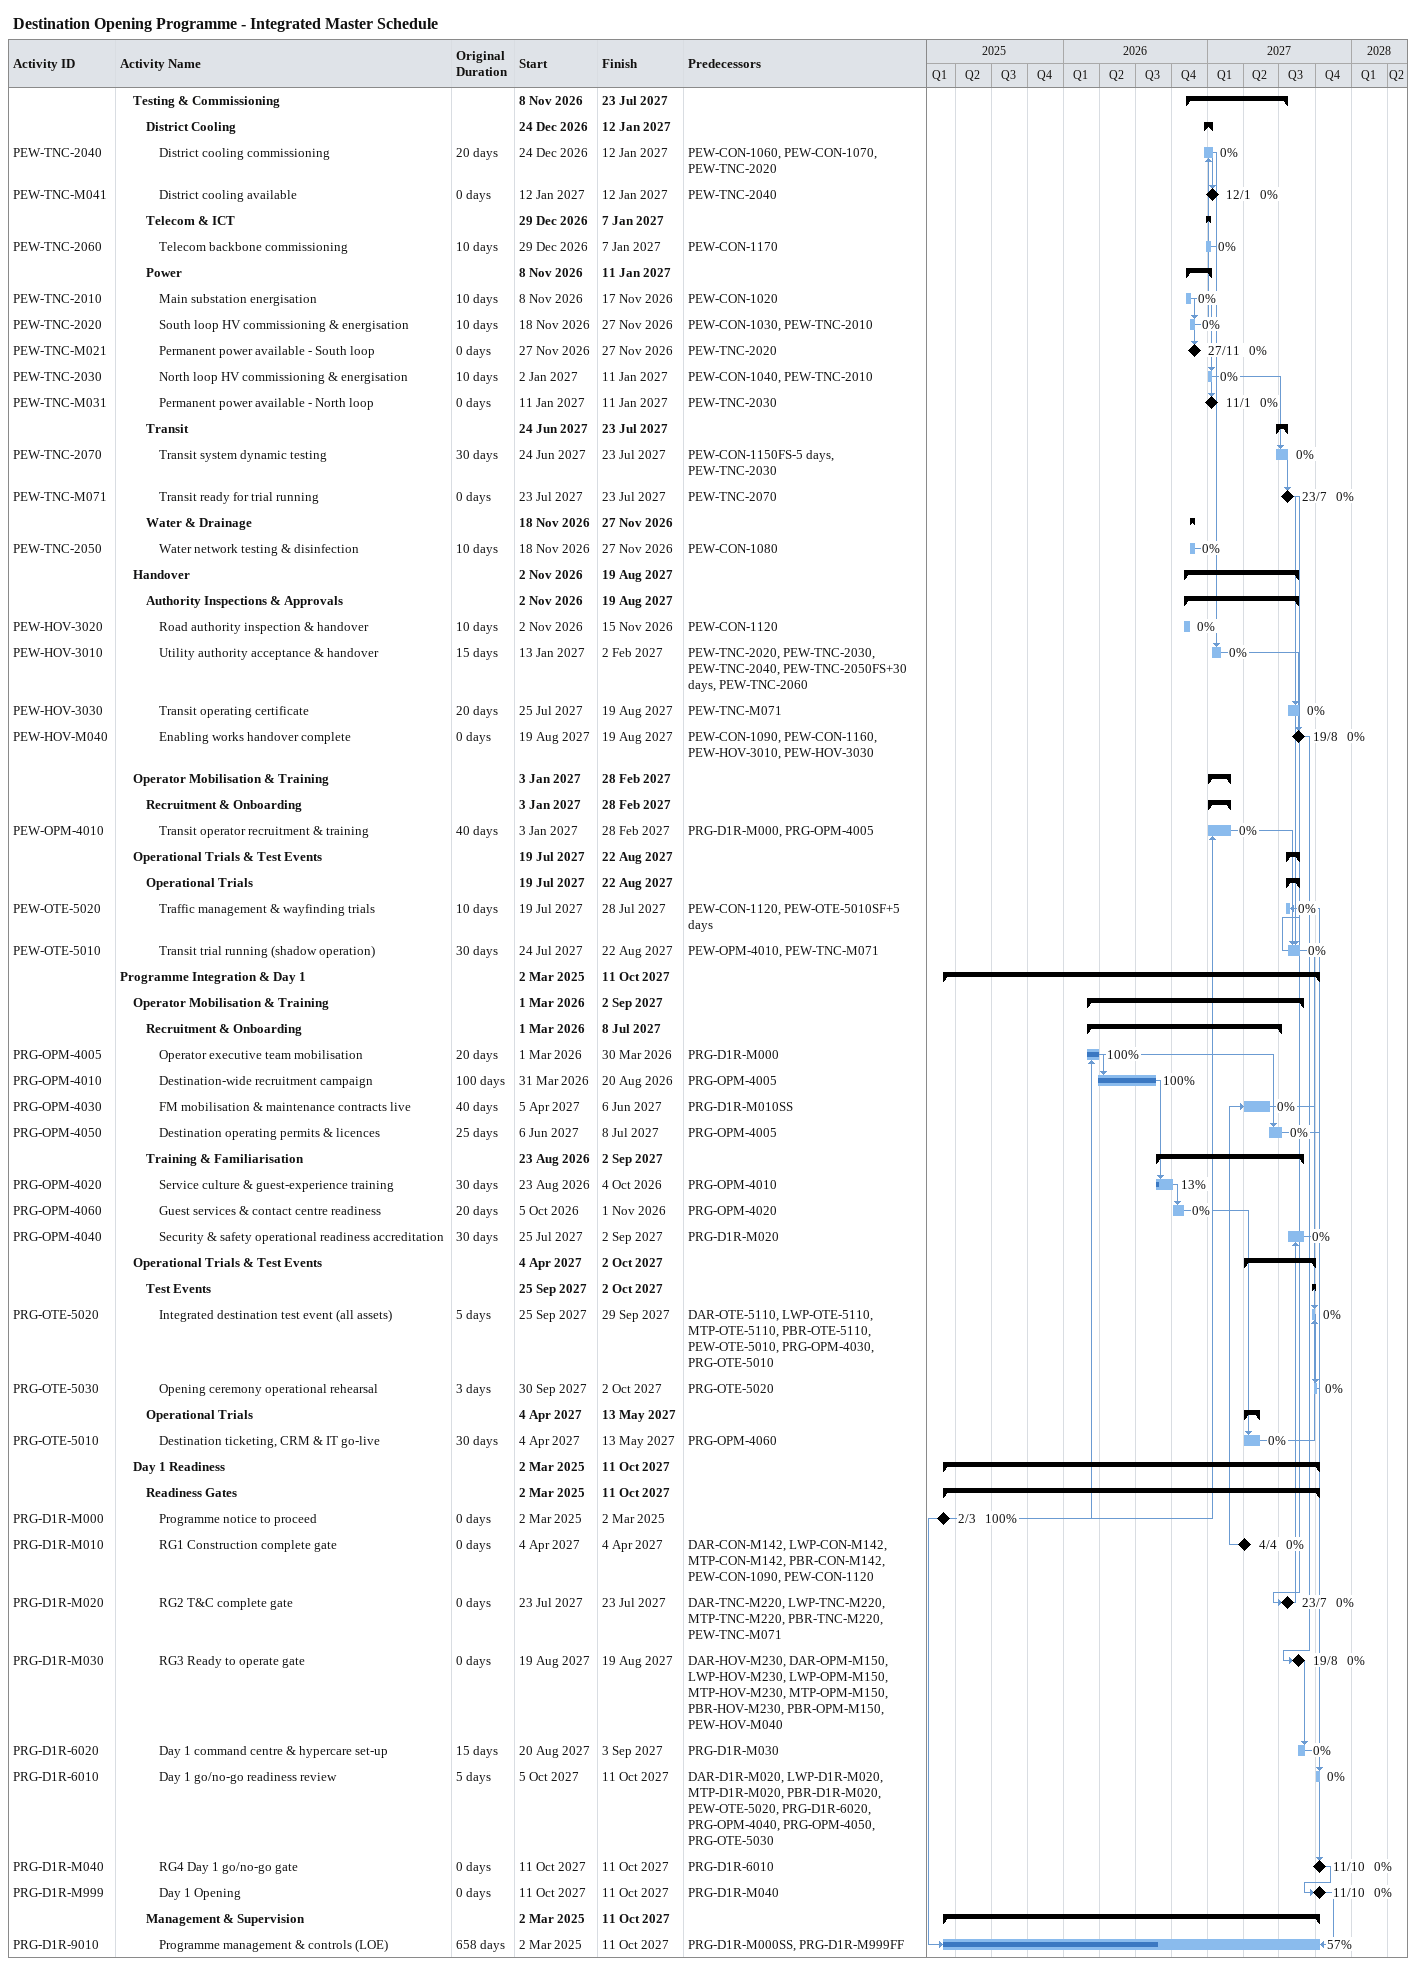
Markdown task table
Destination Opening Programme - Integrated Master Schedule

| ID | Level | Task | Original duration | Start | Finish | Predecessors | % complete |
|---|---|---|---|---|---|---|---|
|  | 2 | **Testing & Commissioning** |  | 2026-11-08 | 2027-07-23 |  |  |
|  | 3 | **District Cooling** |  | 2026-12-24 | 2027-01-12 |  |  |
| PEW-TNC-2040 | 4 | District cooling commissioning | 20d | 2026-12-24 | 2027-01-12 | PEW-CON-1060, PEW-CON-1070, PEW-TNC-2020 | 0 |
| PEW-TNC-M041 | 4 | District cooling available | 0d | 2027-01-12 | 2027-01-12 | PEW-TNC-2040 | 0 |
|  | 3 | **Telecom & ICT** |  | 2026-12-29 | 2027-01-07 |  |  |
| PEW-TNC-2060 | 4 | Telecom backbone commissioning | 10d | 2026-12-29 | 2027-01-07 | PEW-CON-1170 | 0 |
|  | 3 | **Power** |  | 2026-11-08 | 2027-01-11 |  |  |
| PEW-TNC-2010 | 4 | Main substation energisation | 10d | 2026-11-08 | 2026-11-17 | PEW-CON-1020 | 0 |
| PEW-TNC-2020 | 4 | South loop HV commissioning & energisation | 10d | 2026-11-18 | 2026-11-27 | PEW-CON-1030, PEW-TNC-2010 | 0 |
| PEW-TNC-M021 | 4 | Permanent power available - South loop | 0d | 2026-11-27 | 2026-11-27 | PEW-TNC-2020 | 0 |
| PEW-TNC-2030 | 4 | North loop HV commissioning & energisation | 10d | 2027-01-02 | 2027-01-11 | PEW-CON-1040, PEW-TNC-2010 | 0 |
| PEW-TNC-M031 | 4 | Permanent power available - North loop | 0d | 2027-01-11 | 2027-01-11 | PEW-TNC-2030 | 0 |
|  | 3 | **Transit** |  | 2027-06-24 | 2027-07-23 |  |  |
| PEW-TNC-2070 | 4 | Transit system dynamic testing | 30d | 2027-06-24 | 2027-07-23 | PEW-CON-1150FS-5d, PEW-TNC-2030 | 0 |
| PEW-TNC-M071 | 4 | Transit ready for trial running | 0d | 2027-07-23 | 2027-07-23 | PEW-TNC-2070 | 0 |
|  | 3 | **Water & Drainage** |  | 2026-11-18 | 2026-11-27 |  |  |
| PEW-TNC-2050 | 4 | Water network testing & disinfection | 10d | 2026-11-18 | 2026-11-27 | PEW-CON-1080 | 0 |
|  | 2 | **Handover** |  | 2026-11-02 | 2027-08-19 |  |  |
|  | 3 | **Authority Inspections & Approvals** |  | 2026-11-02 | 2027-08-19 |  |  |
| PEW-HOV-3020 | 4 | Road authority inspection & handover | 10d | 2026-11-02 | 2026-11-15 | PEW-CON-1120 | 0 |
| PEW-HOV-3010 | 4 | Utility authority acceptance & handover | 15d | 2027-01-13 | 2027-02-02 | PEW-TNC-2020, PEW-TNC-2030, PEW-TNC-2040, PEW-TNC-2050FS+30d, PEW-TNC-2060 | 0 |
| PEW-HOV-3030 | 4 | Transit operating certificate | 20d | 2027-07-25 | 2027-08-19 | PEW-TNC-M071 | 0 |
| PEW-HOV-M040 | 4 | Enabling works handover complete | 0d | 2027-08-19 | 2027-08-19 | PEW-CON-1090, PEW-CON-1160, PEW-HOV-3010, PEW-HOV-3030 | 0 |
|  | 2 | **Operator Mobilisation & Training** |  | 2027-01-03 | 2027-02-28 |  |  |
|  | 3 | **Recruitment & Onboarding** |  | 2027-01-03 | 2027-02-28 |  |  |
| PEW-OPM-4010 | 4 | Transit operator recruitment & training | 40d | 2027-01-03 | 2027-02-28 | PRG-D1R-M000, PRG-OPM-4005 | 0 |
|  | 2 | **Operational Trials & Test Events** |  | 2027-07-19 | 2027-08-22 |  |  |
|  | 3 | **Operational Trials** |  | 2027-07-19 | 2027-08-22 |  |  |
| PEW-OTE-5020 | 4 | Traffic management & wayfinding trials | 10d | 2027-07-19 | 2027-07-28 | PEW-CON-1120, PEW-OTE-5010SF+5d | 0 |
| PEW-OTE-5010 | 4 | Transit trial running (shadow operation) | 30d | 2027-07-24 | 2027-08-22 | PEW-OPM-4010, PEW-TNC-M071 | 0 |
|  | 1 | **Programme Integration & Day 1** |  | 2025-03-02 | 2027-10-11 |  |  |
|  | 2 | **Operator Mobilisation & Training** |  | 2026-03-01 | 2027-09-02 |  |  |
|  | 3 | **Recruitment & Onboarding** |  | 2026-03-01 | 2027-07-08 |  |  |
| PRG-OPM-4005 | 4 | Operator executive team mobilisation | 20d | 2026-03-01 | 2026-03-30 | PRG-D1R-M000 | 100 |
| PRG-OPM-4010 | 4 | Destination-wide recruitment campaign | 100d | 2026-03-31 | 2026-08-20 | PRG-OPM-4005 | 100 |
| PRG-OPM-4030 | 4 | FM mobilisation & maintenance contracts live | 40d | 2027-04-05 | 2027-06-06 | PRG-D1R-M010SS | 0 |
| PRG-OPM-4050 | 4 | Destination operating permits & licences | 25d | 2027-06-06 | 2027-07-08 | PRG-OPM-4005 | 0 |
|  | 3 | **Training & Familiarisation** |  | 2026-08-23 | 2027-09-02 |  |  |
| PRG-OPM-4020 | 4 | Service culture & guest-experience training | 30d | 2026-08-23 | 2026-10-04 | PRG-OPM-4010 | 13 |
| PRG-OPM-4060 | 4 | Guest services & contact centre readiness | 20d | 2026-10-05 | 2026-11-01 | PRG-OPM-4020 | 0 |
| PRG-OPM-4040 | 4 | Security & safety operational readiness accreditation | 30d | 2027-07-25 | 2027-09-02 | PRG-D1R-M020 | 0 |
|  | 2 | **Operational Trials & Test Events** |  | 2027-04-04 | 2027-10-02 |  |  |
|  | 3 | **Test Events** |  | 2027-09-25 | 2027-10-02 |  |  |
| PRG-OTE-5020 | 4 | Integrated destination test event (all assets) | 5d | 2027-09-25 | 2027-09-29 | DAR-OTE-5110, LWP-OTE-5110, MTP-OTE-5110, PBR-OTE-5110, PEW-OTE-5010, PRG-OPM-4030, PRG-OTE-5010 | 0 |
| PRG-OTE-5030 | 4 | Opening ceremony operational rehearsal | 3d | 2027-09-30 | 2027-10-02 | PRG-OTE-5020 | 0 |
|  | 3 | **Operational Trials** |  | 2027-04-04 | 2027-05-13 |  |  |
| PRG-OTE-5010 | 4 | Destination ticketing, CRM & IT go-live | 30d | 2027-04-04 | 2027-05-13 | PRG-OPM-4060 | 0 |
|  | 2 | **Day 1 Readiness** |  | 2025-03-02 | 2027-10-11 |  |  |
|  | 3 | **Readiness Gates** |  | 2025-03-02 | 2027-10-11 |  |  |
| PRG-D1R-M000 | 4 | Programme notice to proceed | 0d | 2025-03-02 | 2025-03-02 |  | 100 |
| PRG-D1R-M010 | 4 | RG1 Construction complete gate | 0d | 2027-04-04 | 2027-04-04 | DAR-CON-M142, LWP-CON-M142, MTP-CON-M142, PBR-CON-M142, PEW-CON-1090, PEW-CON-1120 | 0 |
| PRG-D1R-M020 | 4 | RG2 T&C complete gate | 0d | 2027-07-23 | 2027-07-23 | DAR-TNC-M220, LWP-TNC-M220, MTP-TNC-M220, PBR-TNC-M220, PEW-TNC-M071 | 0 |
| PRG-D1R-M030 | 4 | RG3 Ready to operate gate | 0d | 2027-08-19 | 2027-08-19 | DAR-HOV-M230, DAR-OPM-M150, LWP-HOV-M230, LWP-OPM-M150, MTP-HOV-M230, MTP-OPM-M150, PBR-HOV-M230, PBR-OPM-M150, PEW-HOV-M040 | 0 |
| PRG-D1R-6020 | 4 | Day 1 command centre & hypercare set-up | 15d | 2027-08-20 | 2027-09-03 | PRG-D1R-M030 | 0 |
| PRG-D1R-6010 | 4 | Day 1 go/no-go readiness review | 5d | 2027-10-05 | 2027-10-11 | DAR-D1R-M020, LWP-D1R-M020, MTP-D1R-M020, PBR-D1R-M020, PEW-OTE-5020, PRG-D1R-6020, PRG-OPM-4040, PRG-OPM-4050, PRG-OTE-5030 | 0 |
| PRG-D1R-M040 | 4 | RG4 Day 1 go/no-go gate | 0d | 2027-10-11 | 2027-10-11 | PRG-D1R-6010 | 0 |
| PRG-D1R-M999 | 4 | Day 1 Opening | 0d | 2027-10-11 | 2027-10-11 | PRG-D1R-M040 | 0 |
|  | 3 | **Management & Supervision** |  | 2025-03-02 | 2027-10-11 |  |  |
| PRG-D1R-9010 | 4 | Programme management & controls (LOE) | 658d | 2025-03-02 | 2027-10-11 | PRG-D1R-M000SS, PRG-D1R-M999FF | 57 |
